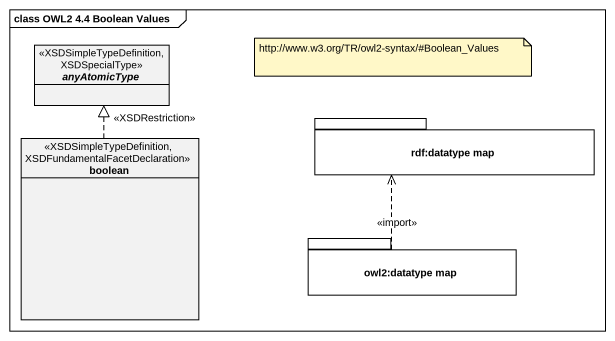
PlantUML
@startuml
mainframe class OWL2 4.4 Boolean Values
hide circle
hide empty members
abstract class anyAtomicType <<XSDSimpleTypeDefinition, XSDSpecialType>>
class boolean <<XSDSimpleTypeDefinition, XSDFundamentalFacetDeclaration>>
package "rdf:datatype map" as rdf_datatype_map {
}
package "owl2:datatype map" as owl2_datatype_map {
}
boolean .up.|> anyAtomicType : <<XSDRestriction>>
owl2_datatype_map .up.> rdf_datatype_map : <<import>>
note as N1
  http://www.w3.org/TR/owl2-syntax/#Boolean_Values
end note
@enduml
